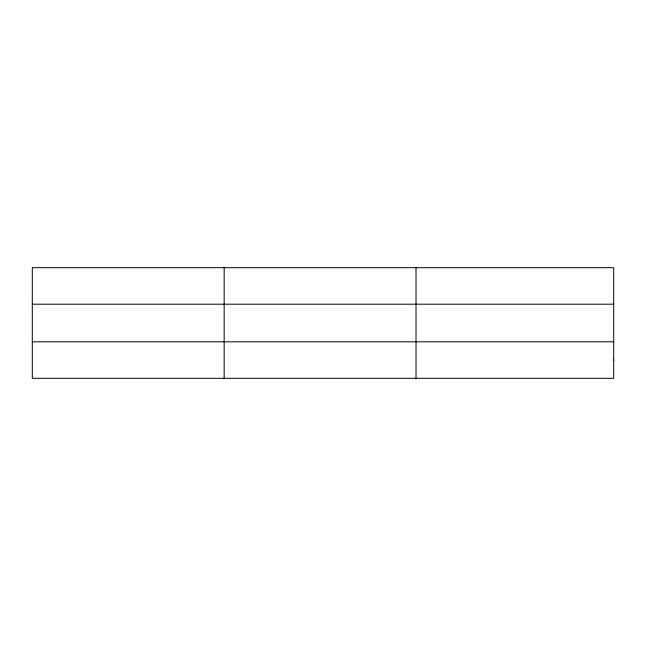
<?xml version="1.0" encoding="UTF-8"?>
<svg xmlns="http://www.w3.org/2000/svg" width="646" height="646" viewBox="0 0 646 646"><rect width="100%" height="100%" fill="white"/><g stroke="black" fill="none" stroke-linecap="round" stroke-linejoin="round"><path stroke-width="0.97" d="M224.162 267.686L224.162 378.314M416.024 267.686L416.024 378.314M32.3 304.193L613.7 304.193M32.3 341.807L613.7 341.807M613.7 360.064L613.7 378.314L32.3 378.314L32.3 267.686L613.7 267.686L613.7 360.064"/></g></svg>
